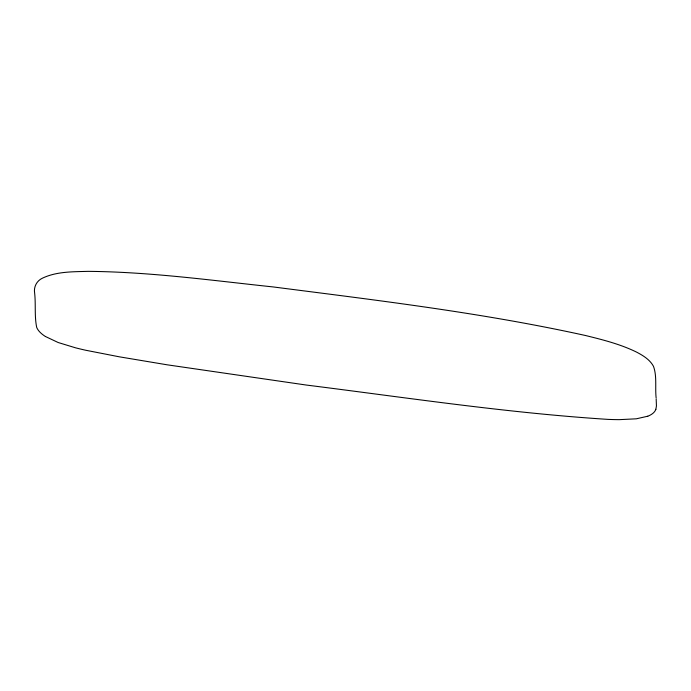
<?xml version="1.0" encoding="UTF-8"?>
<svg xmlns="http://www.w3.org/2000/svg" width="691" height="691" viewBox="0 0 691 691"><rect width="100%" height="100%" fill="white"/><g stroke="black" fill="none" stroke-linecap="round" stroke-linejoin="round"><path stroke-width="1.04" d="M655.863 409.305L656.441 405.954L656.174 399.044M647.761 416.215L636.351 418.806L619.335 419.653A141.076 57.923 9.5 0 1 608.063 419.385C506.978 412.924 406.654 397.636 306.217 385.034L167.144 364.805L119.327 356.815L85.744 350.251A143.961 59.115 9.5 0 1 75.5 347.806L58.148 342.511L45.407 336.482M656.148 398.059C654.964 387.547 657.132 376.345 653.479 366.308C649.868 359.631 643.088 355.52 636.558 352.108C620.414 344.187 602.846 339.782 585.458 335.498C482.543 312.798 377.623 300.395 273.204 286.938C211.645 280.416 150.033 271.857 88.025 271.356C72.736 271.813 56.567 271.442 42.453 278.171C36.735 280.753 33.488 287.041 34.654 293.191C35.889 304.489 34.377 316.21 36.683 327.335A42.341 17.387 9.5 0 0 39.378 331.559L39.776 331.982A38.23 15.694 9.5 0 0 45.399 336.482M647.761 416.224A38.23 15.694 9.5 0 0 653.099 413.166L653.453 412.847A42.341 17.387 9.5 0 0 655.854 409.297"/></g></svg>
